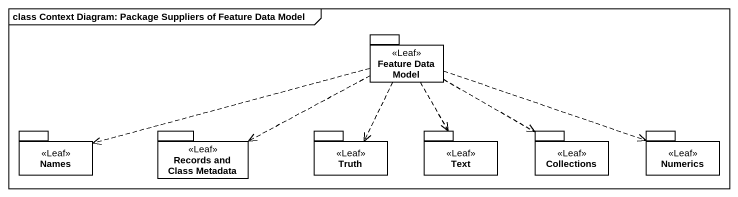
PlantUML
@startuml
mainframe class Context Diagram: Package Suppliers of Feature Data Model
package "Feature Data Model" as Feature_Data_Model <<Leaf>> {
}
package Names <<Leaf>> {
}
package "Records and Class Metadata" as Records_and_Class_Metadata <<Leaf>> {
}
package Truth <<Leaf>> {
}
package Text <<Leaf>> {
}
package "Collections" as Collections_ <<Leaf>> {
}
package Numerics <<Leaf>> {
}
Feature_Data_Model .left.> Names
Feature_Data_Model .left.> Records_and_Class_Metadata
Feature_Data_Model ..> Truth
Feature_Data_Model ..> Text
Feature_Data_Model .right.> Collections_
Feature_Data_Model .right.> Numerics
@enduml
